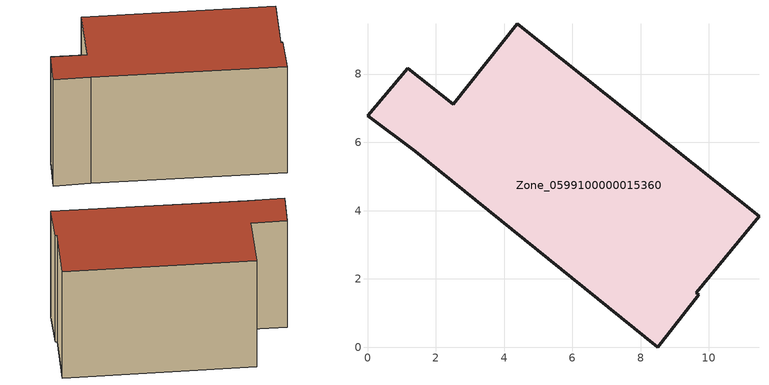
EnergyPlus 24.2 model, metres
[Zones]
Zone_0599100000015360
 floor ground (C_G): 9.64,1.6 9.71,1.54 8.5,0 1.41,5.73 0,6.78 1.18,8.17 2.51,7.11 4.39,9.47 11.47,3.84 z3.16
 wall outside (C_F): 2.51,7.11 1.18,8.17 0,6.78 1.41,5.73 8.5,0 9.71,1.54 9.64,1.6 11.47,3.84 4.39,9.47 2.51,7.11 z3.16:9.21
 roof outside (C_R): 11.47,3.84 4.39,9.47 2.51,7.11 1.18,8.17 0,6.78 1.41,5.73 8.5,0 9.71,1.54 9.64,1.6 z9.21
[BUILDING]
Pand.0599100000015360: North Axis=0; Terrain=City; Loads Convergence Tolerance Value=0.04; Temperature Convergence Tolerance Value=0.4; Solar Distribution=FullExterior; Maximum Number of Warmup Days=25; Minimum Number of Warmup Days=1
[Site:Location]
Rotterdam.The.Hague.AP_ZH_NLD Design_Conditions: Latitude=51.96; Longitude=4.45; Time Zone=1; Elevation=-4.5
[SITE:GROUNDTEMPERATURE:BUILDINGSURFACE]
18, 18, 18, 18, 18, 18, 18, 18, 18, 18, 18, 18
[MATERIAL] Thermal Absorptance=0.9; Solar Absorptance=0.7; Visible Absorptance=0.7
Name | Roughness | Thickness | Conductivity | Density | Specific Heat
G.TI.1946 | MediumSmooth | 0.15 | 1 | 540 | 1210
F.TI.1946 | Rough | 0.3 | 0.857143 | 1920 | 840
R.TI.1946 | MediumRough | 0.2 | 0.1 | 1500 | 1000
[CONSTRUCTION]
C_G: G.TI.1946
C_F: F.TI.1946
C_R: R.TI.1946
[ZONE]
Zone_0599100000015360: Type=1; Multiplier=1; Ceiling Height=Autocalculate; Volume=Autocalculate; Floor Area=autocalculate; Part of Total Floor Area=Yes
[ZONEINFILTRATION:DESIGNFLOWRATE]
Infil_Zone_0599100000015360: Zone or ZoneList or Space or SpaceList=Zone_0599100000015360; Schedule=AlwaysOn; Design Flow Rate Calculation Method=Flow/Area; Flow Rate per Floor Area=0.003; Constant Term Coefficient=1; Temperature Term Coefficient=0; Velocity Term Coefficient=0; Velocity Squared Term Coefficient=0
[HVACTEMPLATE:ZONE:IDEALLOADSAIRSYSTEM]
Zone_0599100000015360: Maximum Heating Supply Air Temperature=50; Minimum Cooling Supply Air Temperature=13; Maximum Heating Supply Air Humidity Ratio=0.0156; Minimum Cooling Supply Air Humidity Ratio=0.0077; Heating Limit=NoLimit; Cooling Limit=NoLimit; Dehumidification Control Type=ConstantSensibleHeatRatio; Cooling Sensible Heat Ratio=0.7; Dehumidification Setpoint=60; Humidification Control Type=None; Humidification Setpoint=30; Outdoor Air Method=None; Outdoor Air Flow Rate per Person=0.00944; Outdoor Air Flow Rate per Zone Floor Area=0; Outdoor Air Flow Rate per Zone=0; Demand Controlled Ventilation Type=None; Outdoor Air Economizer Type=NoEconomizer; Heat Recovery Type=None; Sensible Heat Recovery Effectiveness=0.7; Latent Heat Recovery Effectiveness=0.65
[ZONECONTROL:THERMOSTAT]
ThermostatControl_Zone_0599100000015360: Zone or ZoneList=Zone_0599100000015360; Control Type Schedule=DualSetpointControlType; Control 1=Thermostat_Zone_0599100000015360; Temperature Difference Between Cutout And Setpoint=0
[THERMOSTATSETPOINT:DUALSETPOINT]
Thermostat_Zone_0599100000015360: Heating Setpoint Temperature Schedule=HeatingSetpoint_Zone_0599100000015360; Cooling Setpoint Temperature Schedule=CoolingSetpoint_Zone_0599100000015360
[SCHEDULE:COMPACT]
HeatingSetpoint_Zone_0599100000015360: Through: 12/31, For: AllDays, Until: 24:00, 21
CoolingSetpoint_Zone_0599100000015360: Through: 12/31, For: AllDays, Until: 24:00, 24
DualSetpointControlType: Through: 12/31, For: AllDays, Until: 24:00, 4
AlwaysOn: Through: 12/31, For: AllDays, Until: 24:00, 1
